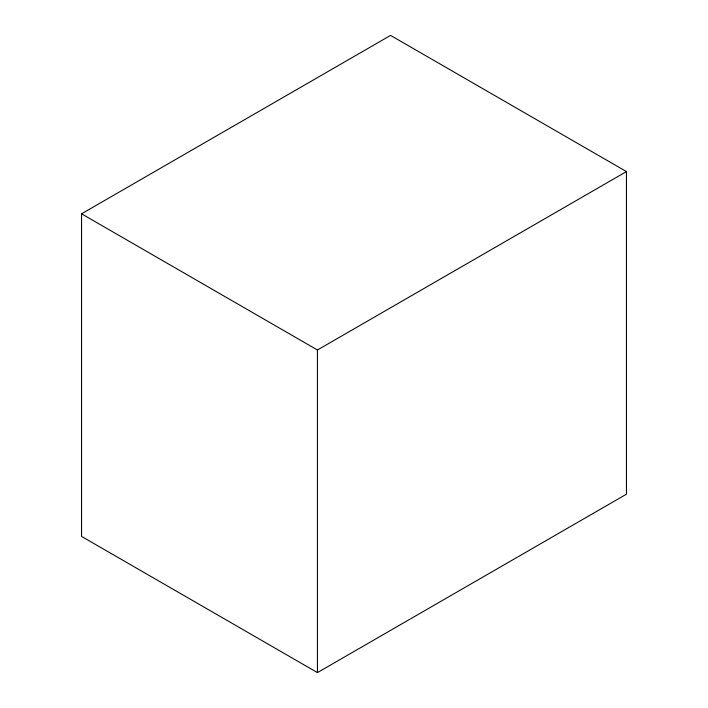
<?xml version="1.0" encoding="UTF-8"?>
<svg xmlns="http://www.w3.org/2000/svg" width="708" height="708" viewBox="0 0 708 708"><rect width="100%" height="100%" fill="white"/><g stroke="black" fill="none" stroke-linecap="round" stroke-linejoin="round"><path stroke-width="1.06" d="M81.553 213.807L390.559 35.4L626.447 171.593L626.447 494.193L317.441 672.6L81.553 536.407L81.553 213.807L317.441 350L626.447 171.593M317.441 350L317.441 672.6"/></g></svg>
